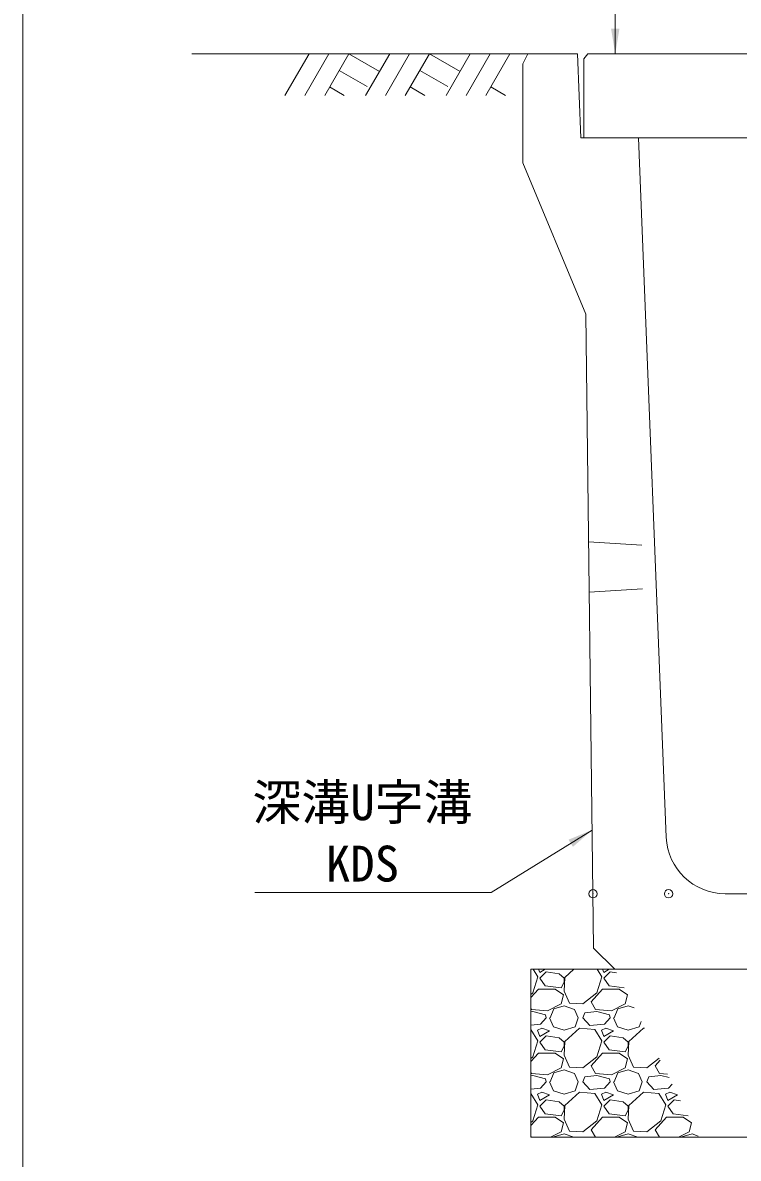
# Model space of a CAD drawing. Units: millimetres at full size; details may follow other scales. Extents: x 172874 to 217143, y 854931 to 903297.
# Drawn here: x 181274 to 182126, y 859656 to 861008 of the extents above; entities that cross this region are included whole.
import ezdxf
from ezdxf.enums import TextEntityAlignment as Align

# ---------------------------------------------------------------- set-up
doc = ezdxf.new("R2010")
doc.units = ezdxf.units.MM
doc.header["$LTSCALE"] = 20
doc.header["$PDMODE"] = 32
doc.header["$PDSIZE"] = 10
doc.linetypes.add('USER2', pattern=[4.7625, 3.175, -1.5875])
for name, color, linetype, lineweight in [('0_2', 7, 'Continuous', 20), ('図枠', 5, 'Continuous', 13), ('基礎材', 7, 'Continuous', 15), ('寸法線', 7, 'Continuous', 13), ('引出線', 4, 'Continuous', 13), ('本体', 2, 'Continuous', 13), ('補助線', 8, 'Continuous', 13), ('ﾊｯﾁﾝｸﾞ', 7, 'Continuous', 5)]:
    doc.layers.add(name, color=color, linetype=linetype, lineweight=lineweight)
doc.styles.add('ＭＳ ゴシック', font='')
doc.styles.get('ＭＳ ゴシック').set_extended_font_data('MS Gothic')

# ---------------------------------------------------------------- blocks, each defined once
blk = doc.blocks.new('filled_arrow')
at = {"color": 0, "linetype": 'Continuous', "lineweight": -2}
blk.add_solid([(7.5, 1.25), (0, 0), (7.5, -1.25)], dxfattribs=at)

msp = doc.modelspace()

# ---------------------------------------------------------------- linework, layer by layer
at = {"layer": '0_2'}
msp.add_line((181875.7, 860971.42), (181475.7, 860971.42), dxfattribs=at)
at = {"layer": '図枠'}
msp.add_line((181274.21, 874031.02), (181274.21, 854931.02), dxfattribs=at)
at = {"layer": '基礎材'}
for p, q in [((181879.31, 859881.42), (182724.7, 859881.42)), ((181879.31, 859881.42), (181879.31, 859681.42)), ((181879.31, 859681.42), (182724.7, 859681.42))]:
    msp.add_line(p, q, dxfattribs=at)
at = {"layer": '寸法線'}
for p, q in [((181979.7, 860971.42), (181979.7, 861571.42)), ((182474.7, 860971.42), (181979.7, 860971.42))]:
    msp.add_line(p, q, dxfattribs=at)
at = {"layer": '引出線'}
msp.add_lwpolyline([(181952.27, 860047.24), (181832.06, 859972.95), (181550.53, 859972.95)], dxfattribs=at)
at = {"layer": '本体'}
for p, q in [((181875.7, 860971.42), (181869.7, 860959.42)), ((181875.7, 860971.42), (181934.7, 860971.42)), ((181934.7, 860971.42), (181938.7, 860871.42)), ((181869.7, 860959.42), (181869.7, 860841.42)), ((181938.7, 860871.42), (182007.2, 860871.42)), ((182007.2, 860871.42), (182040.51, 860038.62)), ((181869.7, 860841.42), (181944.7, 860661.42)), ((181944.7, 860661.42), (181954, 859906.42)), ((182110.46, 859971.42), (182303.95, 859971.42)), ((181954, 859906.42), (181979.31, 859881.42)), ((181979.31, 859881.42), (182435.09, 859881.42))]:
    msp.add_line(p, q, dxfattribs=at)
at = {"layer": '本体', "linetype": 'USER2'}
for p, q in [((181948.04, 860390.42), (182026.64, 860385.42)), ((181948.78, 860330.42), (182028.64, 860335.42))]:
    msp.add_line(p, q, dxfattribs=at)
at = {"layer": '本体', "lineweight": 20}
msp.add_lwpolyline([(181942.2, 860965.42), (181947.2, 860971.42), (182467.2, 860971.42), (182472.2, 860965.42), (182472.2, 860871.42), (181942.2, 860871.42)], close=True, dxfattribs=at)
at = {"layer": '本体'}
msp.add_arc((182110.46, 860041.42), 70, 182.29061, 270, dxfattribs=at)
at = {"layer": '補助線'}
for p in [(181953.2, 859971.42), (182043.2, 859971.42)]:
    msp.add_point(p, dxfattribs=at)
at = {"layer": 'ﾊｯﾁﾝｸﾞ', "lineweight": 9}
for p, q in [((181615.14, 860971.42), (181586.49, 860921.8)), ((181638.76, 860971.42), (181610.11, 860921.8)), ((181662.39, 860971.42), (181633.74, 860921.8)), ((181662.39, 860971.42), (181698.95, 860950.31)), ((181711.14, 860971.42), (181682.49, 860921.8)), ((181734.76, 860971.42), (181706.11, 860921.8)), ((181758.38, 860971.42), (181729.74, 860921.8)), ((181758.38, 860971.42), (181794.95, 860950.31)), ((181807.14, 860971.42), (181778.49, 860921.8)), ((181830.76, 860971.42), (181802.11, 860921.8)), ((181854.38, 860971.42), (181825.74, 860921.8)), ((181650.96, 860951.64), (181684.38, 860932.35)), ((181746.96, 860951.64), (181780.38, 860932.35)), ((181639.54, 860931.85), (181656.95, 860921.8)), ((181735.54, 860931.85), (181752.96, 860921.8)), ((181831.54, 860931.85), (181848.95, 860921.8))]:
    msp.add_line(p, q, dxfattribs=at)
at = {"layer": 'ﾊｯﾁﾝｸﾞ'}
for p, q in [((181887.71, 859872.34), (181882.16, 859881.42)), ((181888.5, 859881.42), (181889.99, 859877.67)), ((181889.99, 859877.67), (181896.24, 859881.42)), ((181897.61, 859878.44), (181889.99, 859870.82)), ((181912.85, 859876.15), (181897.61, 859878.44)), ((181918.95, 859870.82), (181912.85, 859876.15)), ((181930.49, 859881.42), (181919.71, 859871.58)), ((181963.91, 859872.34), (181958.36, 859881.42)), ((181964.7, 859881.42), (181966.19, 859877.67)), ((181966.19, 859877.67), (181972.44, 859881.42)), ((181973.81, 859878.44), (181966.19, 859870.82)), ((181981.37, 859877.3), (181973.81, 859878.44)), ((181881.61, 859853.29), (181887.71, 859872.34)), ((181889.99, 859870.82), (181896.09, 859861.67)), ((181896.09, 859861.67), (181915.14, 859859.39)), ((181915.14, 859859.39), (181918.95, 859866.24)), ((181919.71, 859871.58), (181918.95, 859855.58)), ((181918.95, 859866.24), (181918.95, 859870.82)), ((181957.81, 859853.29), (181963.91, 859872.34)), ((181966.19, 859870.82), (181972.29, 859861.67)), ((181972.29, 859861.67), (181990.26, 859859.52)), ((181879.31, 859847.68), (181888.47, 859857.86)), ((181879.31, 859851.51), (181881.61, 859853.29)), ((181888.47, 859857.86), (181908.28, 859857.86)), ((181908.28, 859857.86), (181918.19, 859851)), ((181918.19, 859851), (181915.14, 859840.34)), ((181918.95, 859855.58), (181925.05, 859841.1)), ((181941.05, 859840.34), (181957.81, 859853.29)), ((181950.95, 859842.62), (181964.67, 859857.86)), ((181964.67, 859857.86), (181984.48, 859857.86)), ((181984.48, 859857.86), (181994.39, 859851)), ((181994.39, 859851), (181991.34, 859840.34)), ((181880.09, 859833.48), (181879.31, 859834.81)), ((181915.14, 859840.34), (181899.14, 859831.95)), ((181902.19, 859823.57), (181906.76, 859834.24)), ((181906.76, 859834.24), (181918.95, 859838.05)), ((181918.95, 859838.05), (181931.14, 859833.48)), ((181925.05, 859841.1), (181941.05, 859840.34)), ((181956.29, 859833.48), (181950.95, 859842.62)), ((181991.34, 859840.34), (181975.34, 859831.95)), ((181978.39, 859823.57), (181982.96, 859834.24)), ((181982.96, 859834.24), (181995.15, 859838.05)), ((181995.15, 859838.05), (182002.34, 859835.35)), ((181881.61, 859831.19), (181879.31, 859830.95)), ((181899.14, 859831.95), (181880.09, 859833.48)), ((181896.85, 859827.38), (181881.61, 859831.19)), ((181897.61, 859823.57), (181890.76, 859815.95)), ((181897.61, 859823.57), (181896.85, 859827.38)), ((181901.42, 859823.57), (181906, 859812.9)), ((181931.14, 859833.48), (181935.71, 859823.57)), ((181931.9, 859812.9), (181935.71, 859823.57)), ((181941.05, 859823.57), (181943.33, 859829.67)), ((181949.43, 859814.43), (181941.05, 859823.57)), ((181957.81, 859831.19), (181943.33, 859829.67)), ((181975.34, 859831.95), (181956.29, 859833.48)), ((181973.05, 859827.38), (181957.81, 859831.19)), ((181973.81, 859823.57), (181966.96, 859815.95)), ((181973.81, 859823.57), (181973.05, 859827.38)), ((181977.62, 859823.57), (181982.2, 859812.9)), ((181890.76, 859815.95), (181879.31, 859814.96)), ((181879.33, 859809.86), (181879.31, 859809.86)), ((181887.71, 859796.14), (181879.33, 859809.86)), ((181892.28, 859811.38), (181886.95, 859809.09)), ((181886.95, 859809.09), (181889.99, 859801.47)), ((181889.99, 859801.47), (181901.42, 859808.33)), ((181901.42, 859808.33), (181892.28, 859811.38)), ((181906, 859812.9), (181918.95, 859809.09)), ((181918.95, 859809.09), (181931.9, 859812.9)), ((181937.24, 859811.38), (181919.71, 859795.38)), ((181955.53, 859809.86), (181937.24, 859811.38)), ((181966.96, 859815.95), (181949.43, 859814.43)), ((181963.91, 859796.14), (181955.53, 859809.86)), ((181968.48, 859811.38), (181963.15, 859809.09)), ((181963.15, 859809.09), (181966.19, 859801.47)), ((181966.19, 859801.47), (181977.62, 859808.33)), ((181977.62, 859808.33), (181968.48, 859811.38)), ((181982.2, 859812.9), (181995.15, 859809.09)), ((181995.15, 859809.09), (182008.1, 859812.9)), ((182013.44, 859811.38), (181995.91, 859795.38)), ((182008.1, 859812.9), (182010.38, 859819.28)), ((182014.37, 859811.3), (182013.44, 859811.38)), ((181881.61, 859777.09), (181887.71, 859796.14)), ((181897.61, 859802.24), (181889.99, 859794.62)), ((181889.99, 859794.62), (181896.09, 859785.47)), ((181912.85, 859799.95), (181897.61, 859802.24)), ((181918.95, 859794.62), (181912.85, 859799.95)), ((181919.71, 859795.38), (181918.95, 859779.38)), ((181918.95, 859790.04), (181918.95, 859794.62)), ((181957.81, 859777.09), (181963.91, 859796.14)), ((181973.81, 859802.24), (181966.19, 859794.62)), ((181966.19, 859794.62), (181972.29, 859785.47)), ((181989.05, 859799.95), (181973.81, 859802.24)), ((181995.15, 859794.62), (181989.05, 859799.95)), ((181995.91, 859795.38), (181995.15, 859779.38)), ((181995.15, 859790.04), (181995.15, 859794.62)), ((181879.31, 859771.48), (181888.47, 859781.66)), ((181888.47, 859781.66), (181908.28, 859781.66)), ((181896.09, 859785.47), (181915.14, 859783.19)), ((181908.28, 859781.66), (181918.19, 859774.8)), ((181915.14, 859783.19), (181918.95, 859790.04)), ((181950.95, 859766.42), (181964.67, 859781.66)), ((181964.67, 859781.66), (181984.48, 859781.66)), ((181972.29, 859785.47), (181991.34, 859783.19)), ((181984.48, 859781.66), (181994.39, 859774.8)), ((181991.34, 859783.19), (181995.15, 859790.04)), ((181879.31, 859775.31), (181881.61, 859777.09)), ((181918.19, 859774.8), (181915.14, 859764.14)), ((181918.95, 859779.38), (181925.05, 859764.9)), ((181941.05, 859764.14), (181957.81, 859777.09)), ((181956.29, 859757.28), (181950.95, 859766.42)), ((181994.39, 859774.8), (181991.34, 859764.14)), ((181995.15, 859779.38), (182001.25, 859764.9)), ((182017.25, 859764.14), (182032.18, 859775.68)), ((182027.15, 859766.42), (182033.36, 859773.32)), ((182032.49, 859757.28), (182027.15, 859766.42)), ((181880.09, 859757.28), (181879.31, 859758.61)), ((181881.61, 859754.99), (181879.31, 859754.75)), ((181899.14, 859755.75), (181880.09, 859757.28)), ((181896.85, 859751.18), (181881.61, 859754.99)), ((181915.14, 859764.14), (181899.14, 859755.75)), ((181902.19, 859747.37), (181906.76, 859758.04)), ((181906.76, 859758.04), (181918.95, 859761.85)), ((181918.95, 859761.85), (181931.14, 859757.28)), ((181925.05, 859764.9), (181941.05, 859764.14)), ((181931.14, 859757.28), (181935.71, 859747.37)), ((181941.05, 859747.37), (181943.33, 859753.47)), ((181957.81, 859754.99), (181943.33, 859753.47)), ((181975.34, 859755.75), (181956.29, 859757.28)), ((181973.05, 859751.18), (181957.81, 859754.99)), ((181991.34, 859764.14), (181975.34, 859755.75)), ((181978.39, 859747.37), (181982.96, 859758.04)), ((181982.96, 859758.04), (181995.15, 859761.85)), ((181995.15, 859761.85), (182007.34, 859757.28)), ((182001.25, 859764.9), (182017.25, 859764.14)), ((182007.34, 859757.28), (182011.91, 859747.37)), ((182017.25, 859747.37), (182019.53, 859753.47)), ((182034.01, 859754.99), (182019.53, 859753.47)), ((182041.75, 859756.54), (182032.49, 859757.28)), ((182043.74, 859752.56), (182034.01, 859754.99)), ((181890.76, 859739.75), (181879.31, 859738.76)), ((181897.61, 859747.37), (181890.76, 859739.75)), ((181897.61, 859747.37), (181896.85, 859751.18)), ((181901.42, 859747.37), (181906, 859736.7)), ((181931.9, 859736.7), (181935.71, 859747.37)), ((181949.43, 859738.23), (181941.05, 859747.37)), ((181966.96, 859739.75), (181949.43, 859738.23)), ((181973.81, 859747.37), (181966.96, 859739.75)), ((181973.81, 859747.37), (181973.05, 859751.18)), ((181977.62, 859747.37), (181982.2, 859736.7)), ((182008.1, 859736.7), (182011.91, 859747.37)), ((182025.63, 859738.23), (182017.25, 859747.37)), ((182043.16, 859739.75), (182025.63, 859738.23)), ((182047.65, 859744.74), (182043.16, 859739.75)), ((181879.33, 859733.66), (181879.31, 859733.66)), ((181887.71, 859719.94), (181879.33, 859733.66)), ((181892.28, 859735.18), (181886.95, 859732.89)), ((181886.95, 859732.89), (181889.99, 859725.27)), ((181889.99, 859725.27), (181901.42, 859732.13)), ((181897.61, 859726.04), (181889.99, 859718.42)), ((181901.42, 859732.13), (181892.28, 859735.18)), ((181912.85, 859723.75), (181897.61, 859726.04)), ((181906, 859736.7), (181918.95, 859732.89)), ((181918.95, 859732.89), (181931.9, 859736.7)), ((181937.24, 859735.18), (181919.71, 859719.18)), ((181955.53, 859733.66), (181937.24, 859735.18)), ((181963.91, 859719.94), (181955.53, 859733.66)), ((181968.48, 859735.18), (181963.15, 859732.89)), ((181963.15, 859732.89), (181966.19, 859725.27)), ((181966.19, 859725.27), (181977.62, 859732.13)), ((181973.81, 859726.04), (181966.19, 859718.42)), ((181977.62, 859732.13), (181968.48, 859735.18)), ((181989.05, 859723.75), (181973.81, 859726.04)), ((181982.2, 859736.7), (181995.15, 859732.89)), ((181995.15, 859732.89), (182008.1, 859736.7)), ((182013.44, 859735.18), (181995.91, 859719.18)), ((182031.73, 859733.66), (182013.44, 859735.18)), ((182040.11, 859719.94), (182031.73, 859733.66)), ((182044.68, 859735.18), (182039.35, 859732.89)), ((182039.35, 859732.89), (182042.39, 859725.27)), ((182042.39, 859725.27), (182053.82, 859732.13)), ((182050.01, 859726.04), (182042.39, 859718.42)), ((182053.82, 859732.13), (182044.68, 859735.18)), ((182057.57, 859724.9), (182050.01, 859726.04)), ((181881.61, 859700.89), (181887.71, 859719.94)), ((181889.99, 859718.42), (181896.09, 859709.27)), ((181918.95, 859718.42), (181912.85, 859723.75)), ((181915.14, 859706.99), (181918.95, 859713.84)), ((181919.71, 859719.18), (181918.95, 859703.18)), ((181918.95, 859713.84), (181918.95, 859718.42)), ((181957.81, 859700.89), (181963.91, 859719.94)), ((181966.19, 859718.42), (181972.29, 859709.27)), ((181995.15, 859718.42), (181989.05, 859723.75)), ((181991.34, 859706.99), (181995.15, 859713.84)), ((181995.91, 859719.18), (181995.15, 859703.18)), ((181995.15, 859713.84), (181995.15, 859718.42)), ((182034.01, 859700.89), (182040.11, 859719.94)), ((182042.39, 859718.42), (182048.49, 859709.27)), ((181879.31, 859695.28), (181888.47, 859705.46)), ((181879.31, 859699.11), (181881.61, 859700.89)), ((181888.47, 859705.46), (181908.28, 859705.46)), ((181896.09, 859709.27), (181915.14, 859706.99)), ((181908.28, 859705.46), (181918.19, 859698.6)), ((181918.19, 859698.6), (181915.14, 859687.94)), ((181918.95, 859703.18), (181925.05, 859688.7)), ((181941.05, 859687.94), (181957.81, 859700.89)), ((181950.95, 859690.22), (181964.67, 859705.46)), ((181964.67, 859705.46), (181984.48, 859705.46)), ((181972.29, 859709.27), (181991.34, 859706.99)), ((181984.48, 859705.46), (181994.39, 859698.6)), ((181994.39, 859698.6), (181991.34, 859687.94)), ((181995.15, 859703.18), (182001.25, 859688.7)), ((182017.25, 859687.94), (182034.01, 859700.89)), ((182027.15, 859690.22), (182040.87, 859705.46)), ((182040.87, 859705.46), (182060.68, 859705.46)), ((182048.49, 859709.27), (182066.46, 859707.12)), ((182060.68, 859705.46), (182070.59, 859698.6)), ((182070.59, 859698.6), (182067.54, 859687.94)), ((181915.14, 859687.94), (181902.7, 859681.42)), ((181906.76, 859681.84), (181918.95, 859685.65)), ((181918.95, 859685.65), (181930.23, 859681.42)), ((181925.05, 859688.7), (181941.05, 859687.94)), ((181956.09, 859681.42), (181950.95, 859690.22)), ((181991.34, 859687.94), (181978.9, 859681.42)), ((181982.96, 859681.84), (181995.15, 859685.65)), ((181995.15, 859685.65), (182006.43, 859681.42)), ((182001.25, 859688.7), (182017.25, 859687.94)), ((182032.29, 859681.42), (182027.15, 859690.22)), ((182067.54, 859687.94), (182055.1, 859681.42)), ((182059.16, 859681.84), (182071.35, 859685.65)), ((182071.35, 859685.65), (182078.54, 859682.95)), ((181879.89, 859681.42), (181879.31, 859682.41)), ((181906.58, 859681.42), (181906.76, 859681.84)), ((181982.78, 859681.42), (181982.96, 859681.84)), ((182058.98, 859681.42), (182059.16, 859681.84))]:
    msp.add_line(p, q, dxfattribs=at)

# ---------------------------------------------------------------- block references
at = {"layer": '寸法線', "xscale": 4, "yscale": 4, "rotation": 90}
msp.add_blockref('filled_arrow', (181979.7, 860971.42), dxfattribs=at)
at = {"layer": '引出線', "xscale": 4, "yscale": 4, "rotation": 211.7}
msp.add_blockref('filled_arrow', (181952.27, 860047.24), dxfattribs=at)

# ---------------------------------------------------------------- texts
at = {"layer": '引出線', "style": 'ＭＳ ゴシック'}
for s, p in [('深溝U字溝', (181547.68, 860046.19)), ('KDS', (181635.09, 859973.07))]:
    msp.add_text(s, height=42.72, dxfattribs=at).set_placement(p, align=Align.BOTTOM_LEFT)

doc.saveas('drawing.dxf')
